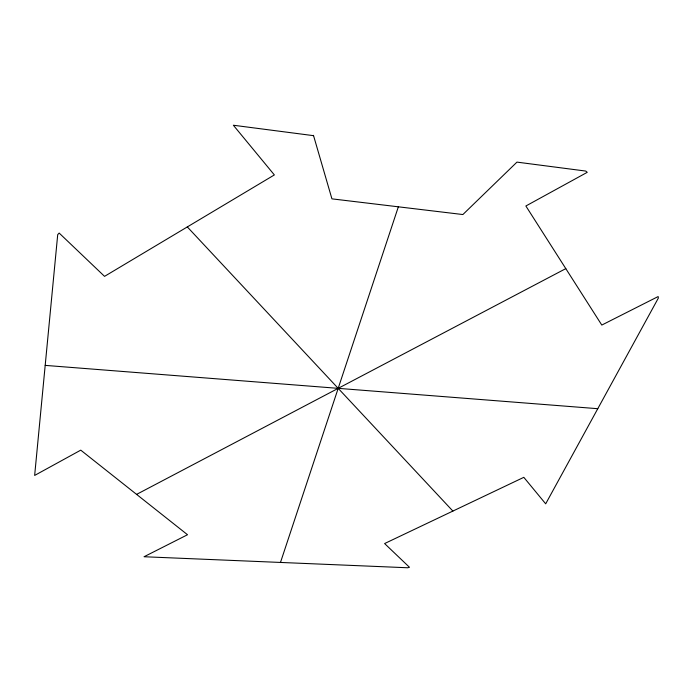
<?xml version="1.0" encoding="UTF-8"?>
<svg xmlns="http://www.w3.org/2000/svg" width="693" height="693" viewBox="0 0 693 693"><rect width="100%" height="100%" fill="white"/><g stroke="black" fill="none" stroke-linecap="round" stroke-linejoin="round"><path stroke-width="1.04" d="M280.483 562.447L398.354 206.809M136.599 494.386L565.8 268.624M45.192 365.384L597.782 408.697M313.565 135.663L233.359 125.234L274.359 174.931L104.548 276.36L59.165 233.065L57.71 234.641L34.65 475.433L80.752 450.147L187.526 534.736L144.049 556.739L407.753 567.766L409.476 567.281L384.606 543.555L523.821 477.33L545.686 503.828L658.35 298.085L658.151 296.552L601.801 325.069L525.866 205.994L587.231 172.332L585.758 171.067L516.952 162.119L462.881 214.544L331.93 198.856L313.461 135.326M187.318 226.923L452.884 511.079"/></g></svg>
